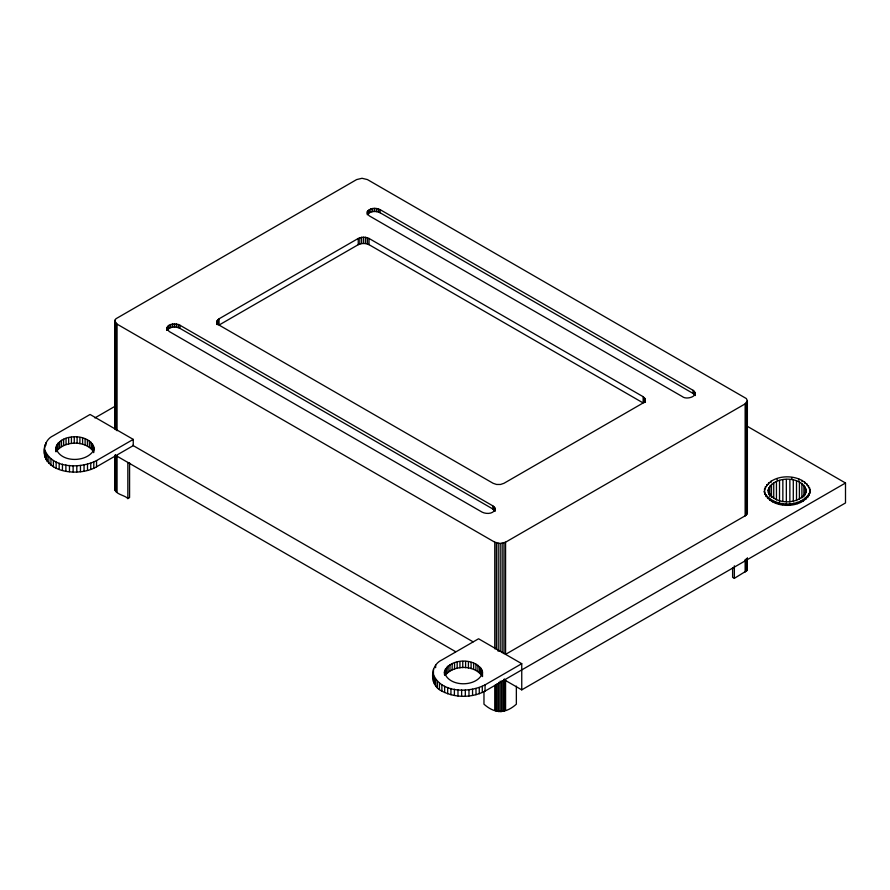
<?xml version="1.0" encoding="UTF-8"?>
<svg xmlns="http://www.w3.org/2000/svg" width="890" height="890" viewBox="0 0 890 890"><rect width="100%" height="100%" fill="white"/><g stroke="black" fill="none" stroke-linecap="round" stroke-linejoin="round"><path stroke-width="1.33" d="M764.354 492.281C766.546 471.989 806.284 471.767 810.1 491.18C805.94 510.137 768.27 510.103 764.354 491.035L764.822 494.44M809.944 493.36L810.1 489.934M129.573 462.822L129.573 497.588L127.849 498.589C125.078 494.974 112.919 494.139 115.4 487.553M732.615 567.609L732.615 577.343L734.35 578.333L746.788 570.679L747.366 557.874M55.903 451.441C54.646 431.305 97.244 432.039 93.717 452.654M444.41 672.006C449.339 657.254 478.865 657.31 482.536 672.829C477.607 687.581 448.082 687.525 444.41 672.006L444.41 674.498M44.945 444.944C38.526 472.946 78.954 477.463 96.554 466.805L133.244 445.623L133.244 439.393L90.079 414.473L53.389 435.655C44.834 439.493 43.254 449.061 44.945 457.527M44.5 453.277L44.945 451.174M521.751 689.861L521.751 663.695L478.575 638.775L441.885 659.957C429.503 665.475 429.503 685.589 441.885 691.107C455.068 698.049 471.867 698.049 485.05 691.107L845.5 483.003L845.5 502.95L521.751 689.861L503.707 679.448M433.007 677.579L433.452 675.466M114.821 429.013L114.821 321.012L115.845 318.809L356.634 179.58L362.03 178.289L367.425 179.58L746.354 398.564L747.366 400.767L747.366 512.918L746.354 515.121L505.565 654.35L505.565 542.199L745.141 403.882L747.366 400.767M166.886 330.413C165.863 323.604 175.53 322.647 179.913 325.217L492.882 505.898L494.851 507.878L495.118 511.094M216.804 324.438L217.06 320.801L219.04 318.831L358.247 238.453L361.674 237.319L365.623 237.319L369.039 238.453L643.159 396.706L645.128 398.687L645.395 402.325M367.336 211.609L367.336 213.889L369.317 215.869L682.274 396.551C686.49 400.367 700.041 396.017 693.065 390.321L380.108 209.639C376.136 207.67 370.084 207.659 367.336 211.609L367.336 214.735C370.084 210.774 376.136 210.785 380.108 212.755L693.065 393.436L695.046 395.416L695.046 392.301M495.118 509.013C493.65 514.209 486.118 514.209 482.091 512.128L169.122 331.447L166.886 328.332M645.395 399.832L643.159 402.947L503.94 483.315L500.525 484.46L496.564 484.46L493.149 483.315L219.04 325.061L216.804 321.946M768.17 489.978C773.265 475.327 802.736 475.405 806.284 490.991C801.189 505.642 771.708 505.565 768.17 489.978L768.17 492.615M764.822 493.194C773.799 507.756 802.19 507.834 809.944 492.114M93.717 450.162C86.619 462.9 59.686 462.889 55.903 447.703M494.851 507.878L494.851 510.994L492.882 509.013L179.913 328.332C175.942 326.363 169.901 326.352 167.153 330.301L167.153 327.186M93.394 445.267L93.394 451.497C85.473 440.45 65.582 440.517 56.96 450.707L56.96 444.477M481.902 669.569L481.902 675.799C473.981 664.752 454.089 664.819 445.467 675.009L445.467 668.779M643.159 396.706L643.159 402.947L369.039 244.683L365.623 243.548L361.674 243.548L358.247 244.683L219.04 325.061L219.04 318.831M94.896 417.922L115.355 406.107M44.5 449.183C51.642 468.897 80.512 468.897 96.554 460.575L133.244 439.393M433.007 673.485C440.149 693.199 469.019 693.199 485.05 684.877L521.751 663.695M483.971 691.686L483.971 704.19C494.962 713.925 505.364 713.925 516.356 704.19L516.356 686.123M114.821 321.012L117.057 324.127L494.773 542.199L500.169 543.49L505.565 542.199M746.899 426.076L845.5 483.003M132.699 445.311L473.113 641.846M115.333 455.213L455.613 651.68M747.111 511.772L747.366 512.918M810.1 491.18L809.633 487.776M747.222 568.132L747.366 568.988M809.166 494.25L809.166 495.496M808.554 485.684L808.554 486.93M807.786 496.286L807.786 497.532M806.885 483.715L806.885 484.961M806.118 488.966L806.118 492.915M805.851 498.166L805.851 499.412M805.317 486.986L805.317 494.896M804.694 481.946L804.694 483.192M803.893 485.128L803.893 496.998M803.414 499.824L803.414 501.07M802.024 480.4L802.024 481.646M801.901 483.448L801.901 497.966M800.522 501.237L800.522 502.483M799.409 482.013L799.409 499.168M798.942 479.132L798.942 480.378M797.284 502.361L797.284 503.607M796.506 480.856L796.506 500.647M793.758 503.15L793.758 504.396M793.29 480.044L793.29 501.148M791.922 477.552L791.922 478.798M790.053 503.595L790.053 504.841M789.864 479.577L789.864 502.005M786.348 479.476L786.348 501.916M786.282 503.684L786.282 504.93M782.855 479.766L782.855 500.87M782.521 503.417L782.521 504.663M779.518 480.411L779.518 501.515M778.906 502.794L778.906 504.04M777.17 478.609L777.17 479.855M776.447 481.401L776.447 499.869M775.502 501.838L775.502 503.084M773.733 482.692L773.733 498.534M772.431 500.569L772.431 501.815M771.485 484.26L771.485 497.454M771.04 481.134L771.04 482.38M769.772 486.04L769.772 496.587M769.75 499.023L769.75 500.269M768.593 482.803L768.593 484.049M768.649 487.965L768.649 494.562M767.558 497.254L767.558 498.5M766.657 484.683L766.657 485.929M765.901 495.285L765.901 496.531M765.289 486.708L765.289 487.954M764.51 488.844L764.51 490.09M747.222 558.397L747.222 569.845M747.111 401.902L747.111 514.053M746.788 559.554L746.788 570.679M746.354 402.97L746.354 515.121M746.087 558.931L746.087 571.436M745.141 403.882L745.141 516.033M745.141 559.599L745.141 572.103M734.35 565.829L734.35 578.333M695.301 393.436L695.301 395.516M694.278 391.233L694.278 394.348M693.065 390.321L693.065 393.436M645.128 398.687L645.128 402.425M644.371 397.63L644.371 402.614M505.565 679.849L505.565 710.42M504.407 679.003L504.407 710.977M503.974 542.9L503.974 653.66M503.084 680.806L503.084 711.377M502.138 543.334L502.138 652.715M501.649 681.05L501.649 711.633M500.169 543.49L500.169 651.48M500.169 681.139L500.169 711.711M498.678 682.441L498.678 711.633M498.189 543.334L498.189 651.335M497.243 683.576L497.243 711.377M496.353 542.9L496.353 649.511M495.919 684.566L495.919 710.977M494.773 542.199L494.762 648.81M494.762 685.4L494.762 710.42M494.095 506.811L494.095 509.926M492.882 505.898L492.882 509.013M485.05 684.877L485.05 691.107M482.425 671.182L482.536 676.567M482.291 686.29L482.291 692.52M480.956 668.012L480.956 674.242M479.621 666.554L479.621 672.784M479.265 687.503L479.265 693.733M477.93 665.231L477.93 671.46M475.916 664.062L475.916 670.303M475.994 688.482L475.994 694.712M473.625 663.095L473.625 669.325M472.557 689.238L472.557 695.468M471.099 662.316L471.099 668.557M468.974 689.75L468.974 695.98M468.407 661.782L468.407 668.012M465.603 661.47L465.603 667.7M465.314 690.006L465.314 696.236M462.755 661.415L462.755 667.645M461.632 690.006L461.632 696.236M459.93 661.593L459.93 667.823M457.972 689.75L457.972 695.98M457.171 662.015L457.171 668.245M454.556 662.683L454.556 668.913M454.389 689.238L454.389 695.468M452.142 663.551L452.142 669.781M450.941 688.482L450.941 694.712M449.984 664.63L449.984 670.86M448.126 665.876L448.126 672.106M447.681 687.503L447.681 693.733M446.602 667.266L446.602 673.496M444.722 670.37L444.722 675.354M444.644 686.29L444.644 692.52M441.885 684.877L441.885 691.107M439.449 683.286L439.449 689.516M437.346 681.529L437.346 687.759M435.633 665.186L435.633 667.678M435.633 679.649L435.633 685.879M434.331 677.657L434.331 683.887M433.452 669.236L433.452 681.818M380.108 209.639L380.108 212.755M378.528 208.939L378.528 212.054M376.681 208.494L376.681 211.609M374.712 208.349L374.712 211.464M372.732 208.494L372.732 211.609M370.896 208.939L370.896 212.054M369.317 209.639L369.317 212.755M369.039 238.453L369.039 244.683M368.104 210.552L368.104 213.667M367.459 237.752L367.459 243.982M365.623 237.319L365.623 243.548M363.643 237.163L363.643 243.393M361.674 237.319L361.674 243.548M359.827 237.752L359.827 243.982M358.247 238.453L358.247 244.683M217.828 319.744L217.828 324.728M217.06 320.801L217.06 324.539M179.913 325.217L179.913 328.332M178.334 324.516L178.334 327.631M176.498 324.071L176.498 327.186M174.518 323.927L174.518 327.042M172.549 324.071L172.549 327.186M170.702 324.516L170.702 327.631M169.122 325.217L169.122 328.332M167.91 326.129L167.91 329.244M127.849 462.444L127.849 498.589M117.057 324.127L117.057 430.738M117.057 492.348L117.057 456.214L116.112 455.547L116.112 491.68M115.845 323.215L115.845 429.826M115.4 454.79L115.4 490.924M115.077 319.866L115.077 428.769M114.966 455.346L114.966 490.101M114.821 455.88L114.821 489.233M96.554 460.575L96.554 466.805M93.928 446.88L93.928 449.372M93.795 461.988L93.795 468.218M92.449 443.709L92.449 449.94M91.125 442.252L91.125 448.482M90.758 463.201L90.758 469.43M89.423 440.928L89.423 447.158M87.498 464.191L87.498 470.421M87.409 439.771L87.409 446.001M85.117 438.792L85.117 445.022M84.049 464.936L84.049 471.166M82.592 438.025L82.592 444.255M80.467 465.448L80.467 471.678M79.911 437.48L79.911 443.709M77.107 437.168L77.107 443.398M76.807 465.704L76.807 471.934M74.259 437.112L74.259 443.342M73.125 465.704L73.125 471.934M71.422 437.29L71.422 443.52M69.465 465.448L69.465 471.678M68.663 437.724L68.663 443.954M66.049 438.381L66.049 444.611M65.882 464.936L65.882 471.166M63.635 439.248L63.635 445.49M62.445 464.191L62.445 470.421M61.477 440.328L61.477 446.558M59.619 441.574L59.619 447.803M59.174 463.201L59.174 469.43M58.106 442.964L58.106 449.194M56.226 446.068L56.226 451.052M56.148 461.988L56.148 468.218M56.014 449.35L56.014 451.842M53.389 460.575L53.389 466.805M50.941 458.984L50.941 465.214M48.85 457.238L48.85 463.468M47.137 455.346L47.137 461.576M45.824 442.875L45.824 445.367M45.824 453.355L45.824 459.585"/></g></svg>
